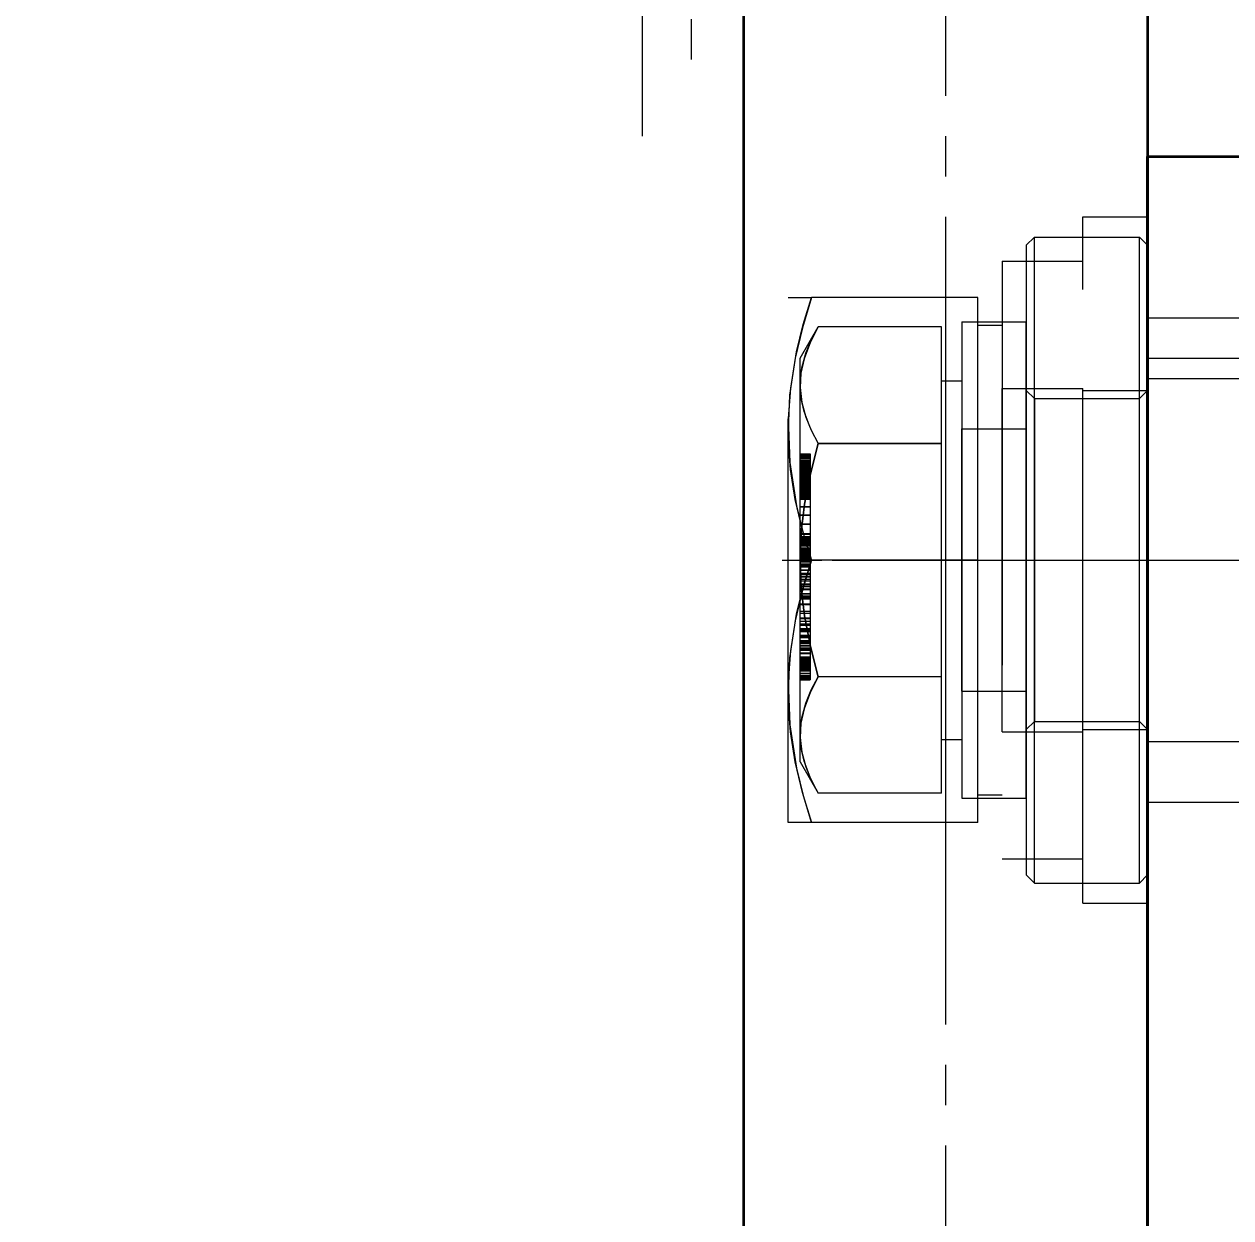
# Model space of a CAD drawing. Header units: millimetres. Extents: x 7914 to 16415, y -883 to 305.
# Drawn here: x 8816.55 to 8846.42, y -57.24 to -27.67 of the extents above; entities that cross this region are included whole.
import ezdxf

# ---------------------------------------------------------------- set-up
doc = ezdxf.new("R2010")
doc.units = ezdxf.units.MM
doc.linetypes.add('CENTER-HOKUTO', pattern=[23, 20, -1, 1, -1])
doc.linetypes.add('HIDDEN-HOKUTO', pattern=[3.8, 2.5, -1.3])
doc.layers.add('AM_7', color=2, linetype='CENTER-HOKUTO', lineweight=30)
doc.layers.add('AM_HID', color=1, linetype='HIDDEN-HOKUTO', lineweight=25)
doc.layers.add('word_dim', color=253, linetype='Continuous')
doc.styles.get("Standard").update_dxf_attribs({"font": 'romans.shx', "bigfont": 'bigfont.shx'})
doc.dimstyles.new('RS1-4', dxfattribs={"dimscale": 4, "dimtxt": 3.5, "dimasz": 3, "dimexe": 1, "dimexo": 0, "dimgap": 1, "dimtad": 3, "dimdsep": 46, "dimtxsty": 'Standard', "dimblk1": 'OPEN', "dimblk2": 'OPEN', "dimsah": 1, "dimcen": 0, "dimclrd": 256, "dimclre": 256, "dimclrt": 3, "dimadec": 0, "dimazin": 0, "dimtfac": 1, "dimtmove": 0, "dimatfit": 3, "dimldrblk": 'OPEN', "dimfxl": 0, "dimtolj": 1, "dimtzin": 0, "dimarcsym": 0})

# ---------------------------------------------------------------- blocks, each defined once
blk = doc.blocks.new('_Open')
at = {"color": 0, "lineweight": -2}
for p, q in [((-1, 0.1667), (0, 0)), ((-1, -0.1667), (0, 0)), ((0, 0), (-1, 0))]:
    blk.add_line(p, q, dxfattribs=at)
blk = doc.blocks.new('*D268')
at = {"layer": 'DEFPOINTS', "color": 0, "linetype": 'Continuous', "ltscale": 2}
for p in [(8745.359, 190.76), (9008.359, -33.444), (8745.359, -212.444)]:
    blk.add_point(p, dxfattribs=at)
at = {"layer": 'word_dim', "linetype": 'Continuous', "lineweight": -2, "ltscale": 2}
for p, q in [((8745.359, -212.444), (8745.359, 194.76)), ((9008.359, -33.444), (9008.359, 194.76)), ((8996.359, 190.76), (8757.359, 190.76))]:
    blk.add_line(p, q, dxfattribs=at)
at = {"layer": 'word_dim', "linetype": 'Continuous', "lineweight": -2, "ltscale": 2, "xscale": 12, "yscale": 12, "zscale": 12, "rotation": 180}
blk.add_blockref('_Open', (8745.359, 190.76), dxfattribs=at)
at = {"layer": 'word_dim', "linetype": 'Continuous', "lineweight": -2, "ltscale": 2, "xscale": 12, "yscale": 12, "zscale": 12}
blk.add_blockref('_Open', (9008.359, 190.76), dxfattribs=at)
at = {"layer": 'word_dim', "color": 3, "linetype": 'Continuous', "ltscale": 2, "insert": (8876.859, 201.76), "char_height": 14, "attachment_point": 5}
blk.add_mtext('\\A1;263', dxfattribs=at)
blk = doc.blocks.new('*D269')
at = {"layer": 'DEFPOINTS', "color": 0, "linetype": 'Continuous', "ltscale": 2}
for p in [(8839.359, 126.867), (8673.646, -219.944), (8795.359, -219.944)]:
    blk.add_point(p, dxfattribs=at)
at = {"layer": 'word_dim', "linetype": 'Continuous', "lineweight": -2, "ltscale": 2}
for p, q in [((8839.359, 126.867), (8669.646, 126.867)), ((8673.646, 114.867), (8673.646, -207.944)), ((8795.359, -219.944), (8669.646, -219.944))]:
    blk.add_line(p, q, dxfattribs=at)
at = {"layer": 'word_dim', "linetype": 'Continuous', "lineweight": -2, "ltscale": 2, "xscale": 12, "yscale": 12, "zscale": 12}
for p, rotation in [((8673.646, 126.867), 90), ((8673.646, -219.944), 270)]:
    blk.add_blockref('_Open', p, dxfattribs=dict(at, rotation=rotation))
at = {"layer": 'word_dim', "color": 3, "linetype": 'Continuous', "ltscale": 2, "insert": (8662.646, -46.539), "char_height": 14, "attachment_point": 5, "rotation": 90}
blk.add_mtext('\\A1;346.81', dxfattribs=at)

msp = doc.modelspace()

# ---------------------------------------------------------------- linework, layer by layer
at = {"color": 7, "lineweight": 35}
for p, q in [((8834.359, -15.944), (8834.359, -80.944)), ((8844.359, -15.944), (8844.359, -80.944)), ((8844.359, -80.944), (8844.359, -30.944))]:
    msp.add_line(p, q, dxfattribs=at)
at = {"color": 7, "lineweight": 35, "ltscale": 0.15}
msp.add_line((8844.359, -30.944), (8850.359, -30.944), dxfattribs=at)
at = {"layer": 'AM_7', "color": 2, "lineweight": 13}
for p, q in [((8831.859, -30.444), (8831.859, 35.556)), ((8833.059, -6.544), (8833.059, -29.344)), ((8839.359, -9.444), (8839.359, -87.445)), ((8835.316, -40.944), (8836.294, -40.944)), ((8836.549, -40.944), (8869.069, -40.944))]:
    msp.add_line(p, q, dxfattribs=at)
at = {"layer": 'AM_HID', "color": 1, "lineweight": 13, "ltscale": 4}
for p, q in [((8844.359, -30.944), (8844.359, 14.056)), ((8842.759, -49.444), (8842.759, -32.444)), ((8842.759, -32.444), (8844.359, -32.444)), ((8844.359, -49.444), (8844.359, -32.444)), ((8841.359, -33.144), (8841.559, -32.944)), ((8841.359, -33.144), (8841.359, -40.944)), ((8841.559, -40.944), (8841.559, -32.944)), ((8841.559, -32.944), (8844.159, -32.944)), ((8844.159, -40.944), (8844.159, -32.944)), ((8844.359, -33.144), (8844.159, -32.944)), ((8840.759, -33.544), (8840.759, -48.344)), ((8840.759, -33.544), (8842.759, -33.544)), ((8835.459, -34.444), (8836.041, -34.444)), ((8835.459, -47.444), (8835.459, -34.444)), ((8840.159, -34.444), (8836.041, -34.444)), ((8840.159, -40.944), (8840.159, -34.444)), ((8844.359, -34.944), (8850.359, -34.944)), ((8835.759, -35.944), (8836.207, -35.169)), ((8839.259, -35.169), (8836.207, -35.169)), ((8839.259, -38.054), (8839.259, -35.169)), ((8839.759, -35.044), (8839.759, -40.944)), ((8839.759, -35.044), (8841.359, -35.044)), ((8840.159, -35.129), (8840.759, -35.129)), ((8841.359, -40.944), (8841.359, -35.044)), ((8835.759, -40.944), (8835.759, -35.944)), ((8844.359, -35.944), (8850.359, -35.944)), ((8844.359, -36.444), (8850.359, -36.444)), ((8839.259, -36.504), (8839.759, -36.504)), ((8840.759, -36.694), (8842.759, -36.694)), ((8840.759, -45.194), (8840.759, -36.694)), ((8841.559, -36.944), (8841.359, -36.744)), ((8842.759, -45.194), (8842.759, -36.694)), ((8842.759, -36.744), (8844.359, -36.744)), ((8844.159, -36.944), (8844.359, -36.744)), ((8841.559, -36.944), (8841.559, -40.944)), ((8841.559, -36.944), (8844.159, -36.944)), ((8844.159, -40.944), (8844.159, -36.944)), ((8839.759, -40.944), (8839.759, -37.694)), ((8839.759, -37.694), (8841.359, -37.694)), ((8839.259, -38.054), (8836.207, -38.054)), ((8836.207, -38.054), (8839.259, -38.054)), ((8839.259, -43.834), (8839.259, -38.054)), ((8835.759, -38.313), (8836.009, -38.313)), ((8835.759, -38.315), (8836.009, -38.315)), ((8835.759, -38.321), (8836.009, -38.321)), ((8835.759, -38.323), (8836.009, -38.323)), ((8835.759, -38.336), (8836.009, -38.336)), ((8835.759, -38.344), (8836.009, -38.344)), ((8835.759, -38.354), (8836.009, -38.354)), ((8835.759, -38.377), (8836.009, -38.377)), ((8835.759, -38.377), (8836.009, -38.377)), ((8835.759, -38.383), (8836.009, -38.383)), ((8835.759, -38.405), (8836.009, -38.405)), ((8835.759, -38.438), (8836.009, -38.438)), ((8835.759, -38.438), (8836.009, -38.438)), ((8835.759, -38.477), (8836.009, -38.477)), ((8835.759, -38.509), (8836.009, -38.509)), ((8835.759, -38.52), (8836.009, -38.52)), ((8835.759, -38.537), (8836.009, -38.537)), ((8835.759, -38.538), (8836.009, -38.538)), ((8835.759, -38.54), (8836.009, -38.54)), ((8836.009, -38.313), (8836.009, -38.315)), ((8836.009, -38.315), (8836.009, -38.323)), ((8836.009, -38.323), (8836.009, -38.336)), ((8836.009, -38.336), (8836.009, -38.354)), ((8836.009, -38.354), (8836.009, -38.377)), ((8836.009, -38.377), (8836.009, -38.405)), ((8836.009, -38.405), (8836.009, -38.438)), ((8836.009, -38.438), (8836.009, -38.477)), ((8836.009, -38.477), (8836.009, -38.52)), ((8836.009, -38.52), (8836.009, -38.569)), ((8835.759, -38.542), (8836.009, -38.542)), ((8835.759, -38.544), (8836.009, -38.544)), ((8835.759, -38.55), (8836.009, -38.55)), ((8835.759, -38.557), (8836.009, -38.557)), ((8835.759, -38.557), (8836.009, -38.557)), ((8835.759, -38.566), (8836.009, -38.566)), ((8835.759, -38.569), (8836.009, -38.569)), ((8835.759, -38.569), (8836.009, -38.569)), ((8835.759, -38.569), (8836.009, -38.569)), ((8835.759, -38.569), (8836.009, -38.569)), ((8835.759, -38.571), (8836.009, -38.571)), ((8835.759, -38.571), (8836.009, -38.571)), ((8835.759, -38.575), (8836.009, -38.575)), ((8835.759, -38.575), (8836.009, -38.575)), ((8835.759, -38.576), (8836.009, -38.576)), ((8835.759, -38.579), (8836.009, -38.579)), ((8835.759, -38.579), (8836.009, -38.579)), ((8835.759, -38.581), (8836.009, -38.581)), ((8835.759, -38.585), (8836.009, -38.585)), ((8835.759, -38.585), (8836.009, -38.585)), ((8835.759, -38.588), (8836.009, -38.588)), ((8835.759, -38.592), (8836.009, -38.592)), ((8835.759, -38.592), (8836.009, -38.592)), ((8835.759, -38.595), (8836.009, -38.595)), ((8835.759, -38.6), (8836.009, -38.6)), ((8835.759, -38.6), (8836.009, -38.6)), ((8835.759, -38.602), (8836.009, -38.602)), ((8835.759, -38.61), (8836.009, -38.61)), ((8835.759, -38.61), (8836.009, -38.61)), ((8835.759, -38.616), (8836.009, -38.616)), ((8835.759, -38.617), (8836.009, -38.617)), ((8835.759, -38.619), (8836.009, -38.619)), ((8835.759, -38.621), (8836.009, -38.621)), ((8835.759, -38.621), (8836.009, -38.621)), ((8835.759, -38.633), (8836.009, -38.633)), ((8835.759, -38.633), (8836.009, -38.633)), ((8835.759, -38.633), (8836.009, -38.633)), ((8835.759, -38.646), (8836.009, -38.646)), ((8835.759, -38.646), (8836.009, -38.646)), ((8835.759, -38.651), (8836.009, -38.651)), ((8835.759, -38.661), (8836.009, -38.661)), ((8835.759, -38.661), (8836.009, -38.661)), ((8835.759, -38.661), (8836.009, -38.661)), ((8835.759, -38.669), (8836.009, -38.669)), ((8835.759, -38.669), (8836.009, -38.669)), ((8835.759, -38.677), (8836.009, -38.677)), ((8835.759, -38.677), (8836.009, -38.677)), ((8835.759, -38.689), (8836.009, -38.689)), ((8835.759, -38.694), (8836.009, -38.694)), ((8835.759, -38.694), (8836.009, -38.694)), ((8835.759, -38.697), (8836.009, -38.697)), ((8835.759, -38.709), (8836.009, -38.709)), ((8835.759, -38.713), (8836.009, -38.713)), ((8835.759, -38.713), (8836.009, -38.713)), ((8835.759, -38.715), (8836.009, -38.715)), ((8835.759, -38.717), (8836.009, -38.717)), ((8835.759, -38.73), (8836.009, -38.73)), ((8835.759, -38.733), (8836.009, -38.733)), ((8835.759, -38.733), (8836.009, -38.733)), ((8835.759, -38.752), (8836.009, -38.752)), ((8835.759, -38.754), (8836.009, -38.754)), ((8835.759, -38.754), (8836.009, -38.754)), ((8835.759, -38.763), (8836.009, -38.763)), ((8835.759, -38.776), (8836.009, -38.776)), ((8835.759, -38.776), (8836.009, -38.776)), ((8835.759, -38.776), (8836.009, -38.776)), ((8835.759, -38.78), (8836.009, -38.78)), ((8835.759, -38.8), (8836.009, -38.8)), ((8835.759, -38.8), (8836.009, -38.8)), ((8835.759, -38.8), (8836.009, -38.8)), ((8835.759, -38.809), (8836.009, -38.809)), ((8835.759, -38.815), (8836.009, -38.815)), ((8835.759, -38.825), (8836.009, -38.825)), ((8835.759, -38.825), (8836.009, -38.825)), ((8835.759, -38.825), (8836.009, -38.825)), ((8835.759, -38.838), (8836.009, -38.838)), ((8836.009, -38.569), (8836.009, -38.619)), ((8836.009, -38.619), (8836.009, -38.669)), ((8836.009, -38.669), (8836.009, -38.717)), ((8836.009, -38.717), (8836.009, -38.763)), ((8836.009, -38.763), (8836.009, -38.809)), ((8836.009, -38.809), (8836.009, -38.853)), ((8835.759, -38.85), (8836.009, -38.85)), ((8835.759, -38.853), (8836.009, -38.853)), ((8835.759, -38.854), (8836.009, -38.854)), ((8835.759, -38.863), (8836.009, -38.863)), ((8835.759, -38.876), (8836.009, -38.876)), ((8835.759, -38.889), (8836.009, -38.889)), ((8835.759, -38.896), (8836.009, -38.896)), ((8835.759, -38.902), (8836.009, -38.902)), ((8835.759, -38.914), (8836.009, -38.914)), ((8835.759, -38.927), (8836.009, -38.927)), ((8835.759, -38.937), (8836.009, -38.937)), ((8835.759, -38.939), (8836.009, -38.939)), ((8835.759, -38.94), (8836.009, -38.94)), ((8835.759, -38.948), (8836.009, -38.948)), ((8835.759, -38.966), (8836.009, -38.966)), ((8835.759, -38.978), (8836.009, -38.978)), ((8835.759, -38.978), (8836.009, -38.978)), ((8835.759, -38.991), (8836.009, -38.991)), ((8835.759, -39.004), (8836.009, -39.004)), ((8835.759, -39.017), (8836.009, -39.017)), ((8835.759, -39.017), (8836.009, -39.017)), ((8835.759, -39.03), (8836.009, -39.03)), ((8835.759, -39.033), (8836.009, -39.033)), ((8835.759, -39.042), (8836.009, -39.042)), ((8835.759, -39.054), (8836.009, -39.054)), ((8835.759, -39.055), (8836.009, -39.055)), ((8835.759, -39.068), (8836.009, -39.068)), ((8835.759, -39.081), (8836.009, -39.081)), ((8835.759, -39.09), (8836.009, -39.09)), ((8835.759, -39.097), (8836.009, -39.097)), ((8835.759, -39.112), (8836.009, -39.112)), ((8835.759, -39.123), (8836.009, -39.123)), ((8836.009, -38.853), (8836.009, -38.896)), ((8836.009, -38.896), (8836.009, -38.937)), ((8836.009, -38.937), (8836.009, -38.978)), ((8836.009, -38.978), (8836.009, -39.017)), ((8836.009, -39.017), (8836.009, -39.054)), ((8836.009, -39.054), (8836.009, -39.09)), ((8836.009, -39.09), (8836.009, -39.123)), ((8836.009, -39.123), (8836.009, -39.155)), ((8835.759, -39.142), (8836.009, -39.142)), ((8835.759, -39.144), (8836.009, -39.144)), ((8835.759, -39.155), (8836.009, -39.155)), ((8835.759, -39.17), (8836.009, -39.17)), ((8835.759, -39.185), (8836.009, -39.185)), ((8835.759, -39.196), (8836.009, -39.196)), ((8835.759, -39.209), (8836.009, -39.209)), ((8835.759, -39.213), (8836.009, -39.213)), ((8835.759, -39.221), (8836.009, -39.221)), ((8835.759, -39.239), (8836.009, -39.239)), ((8835.759, -39.244), (8836.009, -39.244)), ((8835.759, -39.261), (8836.009, -39.261)), ((8835.759, -39.263), (8836.009, -39.263)), ((8835.759, -39.266), (8836.009, -39.266)), ((8835.759, -39.278), (8836.009, -39.278)), ((8835.759, -39.285), (8836.009, -39.285)), ((8835.759, -39.286), (8836.009, -39.286)), ((8835.759, -39.304), (8836.009, -39.304)), ((8835.759, -39.305), (8836.009, -39.305)), ((8835.759, -39.305), (8836.009, -39.305)), ((8835.759, -39.321), (8836.009, -39.321)), ((8835.759, -39.323), (8836.009, -39.323)), ((8835.759, -39.336), (8836.009, -39.336)), ((8835.759, -39.339), (8836.009, -39.339)), ((8835.759, -39.35), (8836.009, -39.35)), ((8835.759, -39.354), (8836.009, -39.354)), ((8835.759, -39.362), (8836.009, -39.362)), ((8835.759, -39.366), (8836.009, -39.366)), ((8835.759, -39.372), (8836.009, -39.372)), ((8835.759, -39.377), (8836.009, -39.377)), ((8835.759, -39.381), (8836.009, -39.381)), ((8835.759, -39.385), (8836.009, -39.385)), ((8835.759, -39.388), (8836.009, -39.388)), ((8835.759, -39.392), (8836.009, -39.392)), ((8835.759, -39.394), (8836.009, -39.394)), ((8835.759, -39.397), (8836.009, -39.397)), ((8835.759, -39.398), (8836.009, -39.398)), ((8835.759, -39.4), (8836.009, -39.4)), ((8835.759, -39.4), (8836.009, -39.4)), ((8835.759, -39.401), (8836.009, -39.401)), ((8835.759, -39.436), (8836.009, -39.436)), ((8836.009, -39.155), (8836.009, -39.185)), ((8836.009, -39.185), (8836.009, -39.213)), ((8836.009, -39.213), (8836.009, -39.239)), ((8836.009, -39.239), (8836.009, -39.263)), ((8836.009, -39.263), (8836.009, -39.285)), ((8836.009, -39.285), (8836.009, -39.305)), ((8836.009, -39.305), (8836.009, -39.323)), ((8836.009, -39.323), (8836.009, -39.339)), ((8836.009, -39.339), (8836.009, -39.354)), ((8836.009, -39.354), (8836.009, -39.366)), ((8836.009, -39.366), (8836.009, -39.377)), ((8836.009, -39.377), (8836.009, -39.385)), ((8836.009, -39.377), (8836.009, -39.436)), ((8836.009, -39.385), (8836.009, -39.392)), ((8836.009, -39.392), (8836.009, -39.397)), ((8836.009, -39.397), (8836.009, -39.4)), ((8836.009, -39.436), (8836.009, -39.617)), ((8835.759, -39.438), (8836.009, -39.438)), ((8835.759, -39.617), (8836.009, -39.617)), ((8835.759, -39.629), (8836.009, -39.629)), ((8836.009, -39.617), (8836.009, -39.821)), ((8835.759, -39.821), (8836.009, -39.821)), ((8835.759, -39.834), (8836.009, -39.834)), ((8836.009, -39.821), (8836.009, -40.049)), ((8835.759, -40.049), (8836.009, -40.049)), ((8835.759, -40.053), (8836.009, -40.053)), ((8835.759, -40.285), (8836.009, -40.285)), ((8835.759, -40.3), (8836.009, -40.3)), ((8836.009, -40.049), (8836.009, -40.3)), ((8836.009, -40.3), (8836.009, -40.361)), ((8835.759, -40.361), (8836.009, -40.361)), ((8835.759, -40.363), (8836.009, -40.363)), ((8835.759, -40.366), (8836.009, -40.366)), ((8835.759, -40.369), (8836.009, -40.369)), ((8835.759, -40.38), (8836.009, -40.38)), ((8835.759, -40.381), (8836.009, -40.381)), ((8835.759, -40.394), (8836.009, -40.394)), ((8835.759, -40.407), (8836.009, -40.407)), ((8835.759, -40.413), (8836.009, -40.413)), ((8835.759, -40.436), (8836.009, -40.436)), ((8835.759, -40.443), (8836.009, -40.443)), ((8835.759, -40.463), (8836.009, -40.463)), ((8835.759, -40.489), (8836.009, -40.489)), ((8835.759, -40.494), (8836.009, -40.494)), ((8835.759, -40.529), (8836.009, -40.529)), ((8835.759, -40.532), (8836.009, -40.532)), ((8835.759, -40.545), (8836.009, -40.545)), ((8835.759, -40.569), (8836.009, -40.569)), ((8835.759, -40.574), (8836.009, -40.574)), ((8835.759, -40.612), (8836.009, -40.612)), ((8835.759, -40.613), (8836.009, -40.613)), ((8836.009, -40.361), (8836.009, -40.366)), ((8836.009, -40.366), (8836.009, -40.381)), ((8836.009, -40.381), (8836.009, -40.407)), ((8836.009, -40.407), (8836.009, -40.443)), ((8836.009, -40.443), (8836.009, -40.489)), ((8836.009, -40.489), (8836.009, -40.545)), ((8836.009, -40.545), (8836.009, -40.612)), ((8836.009, -40.612), (8836.009, -40.689)), ((8835.759, -40.66), (8836.009, -40.66)), ((8835.759, -40.681), (8836.009, -40.681)), ((8835.759, -40.684), (8835.759, -40.681)), ((8835.759, -40.683), (8836.009, -40.683)), ((8835.759, -40.684), (8836.009, -40.684)), ((8835.759, -40.695), (8835.759, -40.684)), ((8835.759, -40.689), (8836.009, -40.689)), ((8835.759, -40.689), (8836.009, -40.689)), ((8835.759, -40.695), (8836.009, -40.695)), ((8835.759, -40.713), (8835.759, -40.695)), ((8835.759, -40.7), (8836.009, -40.7)), ((8835.759, -40.712), (8836.009, -40.712)), ((8835.759, -40.713), (8836.009, -40.713)), ((8835.759, -40.737), (8835.759, -40.713)), ((8835.759, -40.714), (8836.009, -40.714)), ((8835.759, -40.733), (8836.009, -40.733)), ((8835.759, -40.737), (8836.009, -40.737)), ((8835.759, -40.769), (8835.759, -40.737)), ((8835.759, -40.756), (8836.009, -40.756)), ((8835.759, -40.769), (8836.009, -40.769)), ((8835.759, -40.769), (8836.009, -40.769)), ((8835.759, -40.808), (8835.759, -40.769)), ((8835.759, -40.776), (8836.009, -40.776)), ((8835.759, -40.783), (8836.009, -40.783)), ((8835.759, -40.792), (8836.009, -40.792)), ((8835.759, -40.808), (8836.009, -40.808)), ((8835.759, -40.853), (8835.759, -40.808)), ((8835.759, -40.814), (8836.009, -40.814)), ((8835.759, -40.829), (8836.009, -40.829)), ((8835.759, -40.849), (8836.009, -40.849)), ((8835.759, -40.853), (8836.009, -40.853)), ((8835.759, -40.906), (8835.759, -40.853)), ((8835.759, -40.872), (8836.009, -40.872)), ((8835.759, -40.873), (8836.009, -40.873)), ((8835.759, -40.889), (8836.009, -40.889)), ((8835.759, -40.893), (8836.009, -40.893)), ((8835.759, -40.906), (8836.009, -40.906)), ((8835.759, -40.966), (8835.759, -40.906)), ((8836.009, -40.689), (8836.009, -40.776)), ((8836.009, -40.776), (8836.009, -40.873)), ((8836.009, -40.873), (8836.009, -40.976)), ((8835.759, -40.934), (8836.009, -40.934)), ((8835.759, -45.944), (8835.759, -40.944)), ((8835.759, -40.962), (8836.009, -40.962)), ((8835.759, -40.966), (8836.009, -40.966)), ((8835.759, -41.033), (8835.759, -40.966)), ((8835.759, -40.976), (8836.009, -40.976)), ((8835.759, -40.987), (8836.009, -40.987)), ((8835.759, -41.033), (8836.009, -41.033)), ((8835.759, -41.106), (8835.759, -41.033)), ((8835.759, -41.035), (8836.009, -41.035)), ((8835.759, -41.047), (8836.009, -41.047)), ((8835.759, -41.065), (8836.009, -41.065)), ((8835.759, -41.083), (8836.009, -41.083)), ((8835.759, -41.106), (8836.009, -41.106)), ((8835.759, -41.185), (8835.759, -41.106)), ((8835.759, -41.112), (8836.009, -41.112)), ((8835.759, -41.114), (8836.009, -41.114)), ((8835.759, -41.185), (8836.009, -41.185)), ((8835.759, -41.27), (8835.759, -41.185)), ((8835.759, -41.189), (8836.009, -41.189)), ((8835.759, -41.192), (8836.009, -41.192)), ((8835.759, -41.193), (8836.009, -41.193)), ((8836.009, -40.976), (8836.009, -41.083)), ((8836.009, -41.083), (8836.009, -41.192)), ((8836.009, -41.192), (8836.009, -41.303)), ((8840.159, -40.944), (8836.041, -40.944)), ((8840.159, -40.944), (8836.041, -40.944)), ((8839.759, -40.944), (8839.759, -46.844)), ((8839.759, -44.194), (8839.759, -40.944)), ((8840.159, -47.444), (8840.159, -40.944)), ((8841.359, -40.944), (8841.359, -48.744)), ((8841.359, -46.844), (8841.359, -40.944)), ((8841.559, -40.944), (8841.559, -44.944)), ((8841.559, -48.944), (8841.559, -40.944)), ((8844.159, -44.944), (8844.159, -40.944)), ((8844.159, -48.944), (8844.159, -40.944)), ((8835.759, -41.27), (8836.009, -41.27)), ((8835.759, -41.361), (8835.759, -41.27)), ((8835.759, -41.271), (8836.009, -41.271)), ((8835.759, -41.303), (8836.009, -41.303)), ((8835.759, -41.353), (8836.009, -41.353)), ((8835.759, -41.36), (8836.009, -41.36)), ((8835.759, -41.361), (8836.009, -41.361)), ((8835.759, -41.457), (8835.759, -41.361)), ((8835.759, -41.417), (8836.009, -41.417)), ((8835.759, -41.457), (8836.009, -41.457)), ((8835.759, -41.457), (8836.009, -41.457)), ((8835.759, -41.559), (8835.759, -41.457)), ((8836.009, -41.303), (8836.009, -41.417)), ((8836.009, -41.417), (8836.009, -41.533)), ((8835.759, -41.533), (8836.009, -41.533)), ((8835.759, -41.559), (8836.009, -41.559)), ((8835.759, -41.667), (8835.759, -41.559)), ((8835.759, -41.561), (8836.009, -41.561)), ((8835.759, -41.597), (8836.009, -41.597)), ((8835.759, -41.652), (8836.009, -41.652)), ((8835.759, -41.667), (8836.009, -41.667)), ((8835.759, -41.78), (8835.759, -41.667)), ((8835.759, -41.673), (8836.009, -41.673)), ((8835.759, -41.774), (8836.009, -41.774)), ((8835.759, -41.78), (8836.009, -41.78)), ((8835.759, -41.9), (8835.759, -41.78)), ((8836.009, -41.533), (8836.009, -41.652)), ((8836.009, -41.652), (8836.009, -41.774)), ((8836.009, -41.774), (8836.009, -41.898)), ((8835.759, -41.828), (8836.009, -41.828)), ((8835.759, -41.861), (8836.009, -41.861)), ((8835.759, -41.898), (8836.009, -41.898)), ((8835.759, -41.9), (8836.009, -41.9)), ((8835.759, -42.025), (8835.759, -41.9)), ((8835.759, -42.025), (8836.009, -42.025)), ((8835.759, -42.025), (8836.009, -42.025)), ((8835.759, -42.211), (8835.759, -42.025)), ((8835.759, -42.04), (8836.009, -42.04)), ((8835.759, -42.048), (8836.009, -42.048)), ((8836.009, -41.898), (8836.009, -42.025)), ((8836.009, -42.025), (8836.009, -42.212)), ((8835.759, -42.21), (8836.009, -42.21)), ((8835.759, -42.211), (8836.009, -42.211)), ((8835.759, -42.385), (8835.759, -42.211)), ((8835.759, -42.212), (8836.009, -42.212)), ((8835.759, -42.257), (8836.009, -42.257)), ((8835.759, -42.372), (8836.009, -42.372)), ((8835.759, -42.385), (8836.009, -42.385)), ((8835.759, -42.546), (8835.759, -42.385)), ((8835.759, -42.389), (8836.009, -42.389)), ((8836.009, -42.212), (8836.009, -42.389)), ((8836.009, -42.389), (8836.009, -42.556)), ((8835.759, -42.453), (8836.009, -42.453)), ((8835.759, -42.525), (8836.009, -42.525)), ((8835.759, -42.546), (8836.009, -42.546)), ((8835.759, -42.696), (8835.759, -42.546)), ((8835.759, -42.556), (8836.009, -42.556)), ((8835.759, -42.637), (8836.009, -42.637)), ((8835.759, -42.665), (8836.009, -42.665)), ((8835.759, -42.669), (8836.009, -42.669)), ((8835.759, -42.696), (8836.009, -42.696)), ((8835.759, -42.833), (8835.759, -42.696)), ((8835.759, -42.713), (8836.009, -42.713)), ((8836.009, -42.556), (8836.009, -42.713)), ((8836.009, -42.713), (8836.009, -42.861)), ((8835.759, -42.805), (8836.009, -42.805)), ((8835.759, -42.81), (8836.009, -42.81)), ((8835.759, -42.833), (8836.009, -42.833)), ((8835.759, -42.958), (8835.759, -42.833)), ((8835.759, -42.861), (8836.009, -42.861)), ((8835.759, -42.932), (8836.009, -42.932)), ((8835.759, -42.958), (8836.009, -42.958)), ((8835.759, -43.071), (8835.759, -42.958)), ((8835.759, -42.971), (8836.009, -42.971)), ((8835.759, -42.998), (8836.009, -42.998)), ((8836.009, -42.861), (8836.009, -42.998)), ((8836.009, -42.998), (8836.009, -43.126)), ((8835.759, -43.051), (8836.009, -43.051)), ((8835.759, -43.071), (8836.009, -43.071)), ((8835.759, -43.172), (8835.759, -43.071)), ((8835.759, -43.12), (8836.009, -43.12)), ((8835.759, -43.126), (8836.009, -43.126)), ((8835.759, -43.161), (8836.009, -43.161)), ((8835.759, -43.172), (8836.009, -43.172)), ((8835.759, -43.26), (8835.759, -43.172)), ((8835.759, -43.243), (8836.009, -43.243)), ((8835.759, -43.257), (8836.009, -43.257)), ((8835.759, -43.26), (8836.009, -43.26)), ((8835.759, -43.337), (8835.759, -43.26)), ((8835.759, -43.261), (8836.009, -43.261)), ((8836.009, -43.126), (8836.009, -43.243)), ((8836.009, -43.243), (8836.009, -43.351)), ((8835.759, -43.337), (8836.009, -43.337)), ((8835.759, -43.404), (8835.759, -43.337)), ((8835.759, -43.351), (8836.009, -43.351)), ((8835.759, -43.351), (8836.009, -43.351)), ((8835.759, -43.381), (8836.009, -43.381)), ((8835.759, -43.401), (8836.009, -43.401)), ((8835.759, -43.401), (8836.009, -43.401)), ((8835.759, -43.401), (8836.009, -43.401)), ((8835.759, -43.401), (8836.009, -43.401)), ((8835.759, -43.404), (8836.009, -43.404)), ((8835.759, -43.464), (8835.759, -43.404)), ((8835.759, -43.426), (8836.009, -43.426)), ((8835.759, -43.426), (8836.009, -43.426)), ((8835.759, -43.426), (8836.009, -43.426)), ((8835.759, -43.426), (8836.009, -43.426)), ((8835.759, -43.43), (8836.009, -43.43)), ((8835.759, -43.449), (8836.009, -43.449)), ((8835.759, -43.45), (8836.009, -43.45)), ((8835.759, -43.45), (8836.009, -43.45)), ((8835.759, -43.45), (8836.009, -43.45)), ((8835.759, -43.45), (8836.009, -43.45)), ((8835.759, -43.464), (8836.009, -43.464)), ((8835.759, -43.516), (8835.759, -43.464)), ((8835.759, -43.472), (8836.009, -43.472)), ((8835.759, -43.472), (8836.009, -43.472)), ((8835.759, -43.472), (8836.009, -43.472)), ((8835.759, -43.472), (8836.009, -43.472)), ((8835.759, -43.493), (8836.009, -43.493)), ((8835.759, -43.493), (8836.009, -43.493)), ((8835.759, -43.493), (8836.009, -43.493)), ((8835.759, -43.493), (8836.009, -43.493)), ((8835.759, -43.493), (8836.009, -43.493)), ((8835.759, -43.499), (8836.009, -43.499)), ((8835.759, -43.513), (8836.009, -43.513)), ((8835.759, -43.513), (8836.009, -43.513)), ((8835.759, -43.513), (8836.009, -43.513)), ((8835.759, -43.513), (8836.009, -43.513)), ((8835.759, -43.516), (8836.009, -43.516)), ((8835.759, -43.562), (8835.759, -43.516)), ((8835.759, -43.531), (8836.009, -43.531)), ((8835.759, -43.531), (8836.009, -43.531)), ((8835.759, -43.531), (8836.009, -43.531)), ((8835.759, -43.531), (8836.009, -43.531)), ((8835.759, -43.537), (8836.009, -43.537)), ((8835.759, -43.549), (8836.009, -43.549)), ((8835.759, -43.549), (8836.009, -43.549)), ((8835.759, -43.549), (8836.009, -43.549)), ((8835.759, -43.549), (8836.009, -43.549)), ((8835.759, -43.557), (8836.009, -43.557)), ((8835.759, -43.562), (8836.009, -43.562)), ((8835.759, -43.601), (8835.759, -43.562)), ((8835.759, -43.565), (8836.009, -43.565)), ((8835.759, -43.565), (8836.009, -43.565)), ((8835.759, -43.565), (8836.009, -43.565)), ((8835.759, -43.565), (8836.009, -43.565)), ((8835.759, -43.579), (8836.009, -43.579)), ((8835.759, -43.579), (8836.009, -43.579)), ((8835.759, -43.579), (8836.009, -43.579)), ((8835.759, -43.579), (8836.009, -43.579)), ((8835.759, -43.591), (8836.009, -43.591)), ((8835.759, -43.593), (8836.009, -43.593)), ((8835.759, -43.593), (8836.009, -43.593)), ((8835.759, -43.593), (8836.009, -43.593)), ((8835.759, -43.593), (8836.009, -43.593)), ((8835.759, -43.601), (8836.009, -43.601)), ((8835.759, -43.632), (8835.759, -43.601)), ((8835.759, -43.604), (8836.009, -43.604)), ((8835.759, -43.605), (8836.009, -43.605)), ((8835.759, -43.605), (8836.009, -43.605)), ((8835.759, -43.605), (8836.009, -43.605)), ((8835.759, -43.605), (8836.009, -43.605)), ((8835.759, -43.616), (8836.009, -43.616)), ((8835.759, -43.616), (8836.009, -43.616)), ((8835.759, -43.616), (8836.009, -43.616)), ((8835.759, -43.616), (8836.009, -43.616)), ((8835.759, -43.616), (8836.009, -43.616)), ((8836.009, -43.351), (8836.009, -43.449)), ((8836.009, -43.449), (8836.009, -43.537)), ((8836.009, -43.537), (8836.009, -43.616)), ((8836.009, -43.616), (8836.009, -43.685)), ((8835.759, -43.625), (8836.009, -43.625)), ((8835.759, -43.625), (8836.009, -43.625)), ((8835.759, -43.625), (8836.009, -43.625)), ((8835.759, -43.625), (8836.009, -43.625)), ((8835.759, -43.632), (8836.009, -43.632)), ((8835.759, -43.657), (8835.759, -43.632)), ((8835.759, -43.634), (8836.009, -43.634)), ((8835.759, -43.634), (8836.009, -43.634)), ((8835.759, -43.634), (8836.009, -43.634)), ((8835.759, -43.634), (8836.009, -43.634)), ((8835.759, -43.641), (8836.009, -43.641)), ((8835.759, -43.641), (8836.009, -43.641)), ((8835.759, -43.641), (8836.009, -43.641)), ((8835.759, -43.641), (8836.009, -43.641)), ((8835.759, -43.641), (8836.009, -43.641)), ((8835.759, -43.647), (8836.009, -43.647)), ((8835.759, -43.647), (8836.009, -43.647)), ((8835.759, -43.647), (8836.009, -43.647)), ((8835.759, -43.647), (8836.009, -43.647)), ((8835.759, -43.651), (8836.009, -43.651)), ((8835.759, -43.651), (8836.009, -43.651)), ((8835.759, -43.651), (8836.009, -43.651)), ((8835.759, -43.651), (8836.009, -43.651)), ((8835.759, -43.654), (8836.009, -43.654)), ((8835.759, -43.654), (8836.009, -43.654)), ((8835.759, -43.654), (8836.009, -43.654)), ((8835.759, -43.654), (8836.009, -43.654)), ((8835.759, -43.656), (8836.009, -43.656)), ((8835.759, -43.656), (8836.009, -43.656)), ((8835.759, -43.656), (8836.009, -43.656)), ((8835.759, -43.656), (8836.009, -43.656)), ((8835.759, -43.657), (8836.009, -43.657)), ((8835.759, -43.657), (8836.009, -43.657)), ((8835.759, -43.675), (8835.759, -43.657)), ((8835.759, -43.668), (8836.009, -43.668)), ((8835.759, -43.675), (8836.009, -43.675)), ((8835.759, -43.685), (8835.759, -43.675)), ((8835.759, -43.677), (8836.009, -43.677)), ((8835.759, -43.684), (8836.009, -43.684)), ((8835.759, -43.685), (8836.009, -43.685)), ((8835.759, -43.685), (8836.009, -43.685)), ((8835.759, -43.689), (8835.759, -43.685)), ((8835.759, -43.689), (8836.009, -43.689)), ((8835.759, -43.746), (8836.009, -43.746)), ((8835.759, -43.749), (8836.009, -43.749)), ((8835.759, -43.797), (8836.009, -43.797)), ((8835.759, -43.808), (8836.009, -43.808)), ((8835.759, -43.839), (8836.009, -43.839)), ((8835.759, -43.849), (8836.009, -43.849)), ((8835.759, -43.854), (8836.009, -43.854)), ((8835.759, -43.871), (8836.009, -43.871)), ((8835.759, -43.887), (8836.009, -43.887)), ((8835.759, -43.894), (8836.009, -43.894)), ((8835.759, -43.906), (8836.009, -43.906)), ((8835.759, -43.908), (8836.009, -43.908)), ((8835.759, -43.913), (8836.009, -43.913)), ((8836.009, -43.685), (8836.009, -43.746)), ((8836.009, -43.746), (8836.009, -43.797)), ((8836.009, -43.797), (8836.009, -43.839)), ((8836.009, -43.839), (8836.009, -43.871)), ((8836.009, -43.871), (8836.009, -43.894)), ((8836.009, -43.894), (8836.009, -43.908)), ((8836.009, -43.908), (8836.009, -43.913)), ((8839.259, -43.834), (8836.207, -43.834)), ((8839.259, -43.834), (8836.207, -43.834)), ((8839.259, -46.719), (8839.259, -43.834)), ((8839.759, -44.194), (8841.359, -44.194)), ((8841.559, -44.944), (8841.359, -45.144)), ((8841.559, -44.944), (8844.159, -44.944)), ((8844.159, -44.944), (8844.359, -45.144)), ((8839.259, -45.384), (8839.759, -45.384)), ((8840.759, -45.194), (8842.759, -45.194)), ((8842.759, -45.144), (8844.359, -45.144)), ((8850.359, -45.444), (8844.359, -45.444)), ((8835.759, -45.944), (8836.207, -46.719)), ((8839.259, -46.719), (8836.207, -46.719)), ((8839.759, -46.844), (8841.359, -46.844)), ((8840.159, -46.759), (8840.759, -46.759)), ((8844.359, -46.944), (8850.359, -46.944)), ((8836.041, -47.444), (8835.459, -47.444)), ((8840.159, -47.444), (8836.041, -47.444)), ((8840.759, -48.344), (8842.759, -48.344)), ((8841.359, -48.744), (8841.559, -48.944)), ((8841.559, -48.944), (8844.159, -48.944)), ((8844.359, -48.744), (8844.159, -48.944)), ((8842.759, -49.444), (8844.359, -49.444))]:
    msp.add_line(p, q, dxfattribs=at)
for points in [[(8836.041, -40.944), (8835.815, -40.199), (8835.638, -39.444), (8835.52, -38.698), (8835.465, -37.948), (8835.502, -36.863), (8835.67, -35.786), (8835.837, -35.111), (8836.041, -34.444)], [(8836.041, -34.444), (8835.815, -35.189), (8835.638, -35.945), (8835.52, -36.69), (8835.465, -37.44), (8835.502, -38.526), (8835.67, -39.602), (8835.837, -40.277), (8836.041, -40.944)], [(8836.207, -38.054), (8836.004, -37.66), (8835.856, -37.26), (8835.78, -36.906), (8835.761, -36.55), (8835.802, -36.185), (8835.901, -35.822), (8836.036, -35.494), (8836.207, -35.169)], [(8836.207, -35.169), (8836.004, -35.564), (8835.856, -35.963), (8835.78, -36.317), (8835.761, -36.673), (8835.802, -37.039), (8835.901, -37.402), (8836.036, -37.73), (8836.207, -38.054)], [(8835.759, -40.944), (8835.787, -40.252), (8835.867, -39.563), (8836.013, -38.804), (8836.207, -38.054)], [(8836.207, -38.054), (8836.013, -38.804), (8835.867, -39.563), (8835.787, -40.252), (8835.759, -40.944)], [(8836.041, -47.444), (8835.815, -46.699), (8835.638, -45.944), (8835.52, -45.198), (8835.465, -44.448), (8835.502, -43.363), (8835.67, -42.286), (8835.837, -41.611), (8836.041, -40.944)], [(8836.041, -40.944), (8835.815, -41.689), (8835.638, -42.445), (8835.52, -43.19), (8835.465, -43.94), (8835.502, -45.026), (8835.67, -46.102), (8835.837, -46.777), (8836.041, -47.444)], [(8836.207, -43.834), (8836.013, -43.084), (8835.867, -42.325), (8835.787, -41.637), (8835.759, -40.944)], [(8835.759, -40.944), (8835.787, -41.637), (8835.867, -42.325), (8836.013, -43.084), (8836.207, -43.834)], [(8836.207, -43.834), (8836.004, -44.229), (8835.856, -44.628), (8835.78, -44.982), (8835.761, -45.338), (8835.802, -45.703), (8835.901, -46.066), (8836.036, -46.394), (8836.207, -46.719)], [(8836.207, -46.719), (8836.004, -46.324), (8835.856, -45.925), (8835.78, -45.571), (8835.761, -45.215), (8835.802, -44.85), (8835.901, -44.487), (8836.036, -44.159), (8836.207, -43.834)]]:
    msp.add_lwpolyline(points, dxfattribs=at)

# ---------------------------------------------------------------- dimensions: what is measured, and where the dimension line sits
at = {"layer": 'word_dim', "linetype": 'Continuous', "ltscale": 2}
dim = msp.add_linear_dim(base=(8745.359, 190.76), p1=(9008.359, -33.444), p2=(8745.359, -212.444), dimstyle='RS1-4', dxfattribs=at)
dim.commit()
dim.dimension.update_dxf_attribs({"geometry": '*D268', "text_midpoint": (8876.859, 201.76)})
dim = msp.add_linear_dim(base=(8673.646, -219.944), p1=(8839.359, 126.867), p2=(8795.359, -219.944), angle=90, dimstyle='RS1-4', dxfattribs=at)
dim.commit()
dim.dimension.update_dxf_attribs({"geometry": '*D269', "text_midpoint": (8662.646, -46.539)})

doc.saveas('drawing.dxf')
